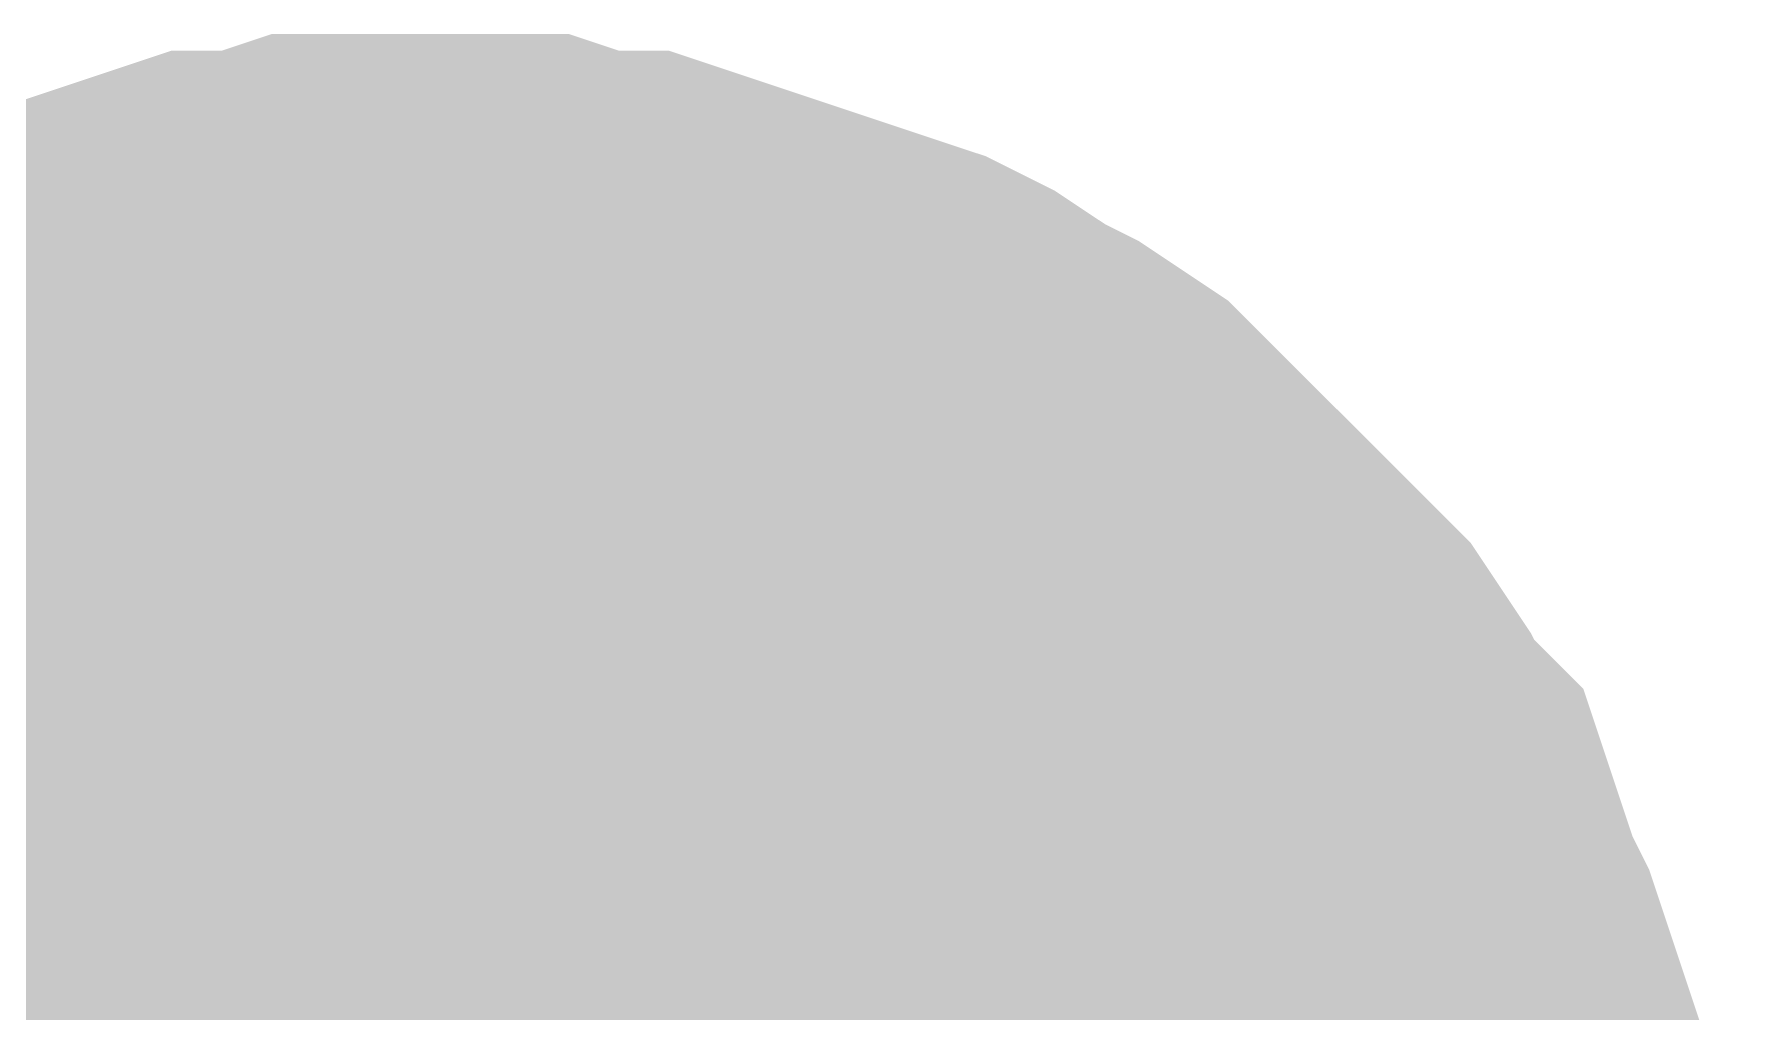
# Model space of a CAD drawing. Header units: inches. Extents: x 0 to 431, y 0 to 297.
# Drawn here: x 87.029 to 87.886, y 99.161 to 99.653 of the extents above; entities that cross this region are included whole.
import ezdxf

# ---------------------------------------------------------------- set-up
doc = ezdxf.new("R2010")
doc.units = ezdxf.units.IN
doc.layers.add('Sheet', color=255, linetype='Continuous')

msp = doc.modelspace()

# ---------------------------------------------------------------- linework, layer by layer
at = {"layer": 'Sheet'}
for points in [[(86.87051, 99.35141, 0.29972, 0.29972, 0), (86.88732, 99.36821, 0.29972, 0.29972, 0), (86.90412, 99.38502, 0.29972, 0.29972, 0), (86.92092, 99.40182, 0.29972, 0.29972, 0), (86.94613, 99.41862, 0.29972, 0.29972, 0), (86.96293, 99.42703, 0.29972, 0.29972, 0), (86.97973, 99.44383, 0.29972, 0.29972, 0), (87.00494, 99.45223, 0.29972, 0.29972, 0), (87.03014, 99.46063, 0.29972, 0.29972, 0), (87.04694, 99.46904, 0.29972, 0.29972, 0), (87.07215, 99.47744, 0.29972, 0.29972, 0), (87.09735, 99.48584, 0.29972, 0.29972, 0), (87.12256, 99.49424, 0.29972, 0.29972, 0), (87.14776, 99.49424, 0.29972, 0.29972, 0), (87.17296, 99.50264, 0.29972, 0.29972, 0), (87.19817, 99.50264, 0.29972, 0.29972, 0), (87.22337, 99.50264, 0.29972, 0.29972, 0)], [(86.87051, 99.35141, 0.29972, 0.29972, 0), (86.88732, 99.36821, 0.29972, 0.29972, 0), (86.90412, 99.38502, 0.29972, 0.29972, 0), (86.92092, 99.40182, 0.29972, 0.29972, 0), (86.94613, 99.41862, 0.29972, 0.29972, 0), (86.96293, 99.42703, 0.29972, 0.29972, 0), (86.97973, 99.44383, 0.29972, 0.29972, 0), (87.00494, 99.45223, 0.29972, 0.29972, 0), (87.03014, 99.46063, 0.29972, 0.29972, 0), (87.04694, 99.46904, 0.29972, 0.29972, 0), (87.07215, 99.47744, 0.29972, 0.29972, 0), (87.09735, 99.48584, 0.29972, 0.29972, 0), (87.12256, 99.49424, 0.29972, 0.29972, 0), (87.14776, 99.49424, 0.29972, 0.29972, 0), (87.17296, 99.50264, 0.29972, 0.29972, 0), (87.19817, 99.50264, 0.29972, 0.29972, 0), (87.22337, 99.50264, 0.29972, 0.29972, 0)], [(86.87051, 99.35141, 0.29972, 0.29972, 0), (86.88732, 99.36821, 0.29972, 0.29972, 0), (86.90412, 99.38502, 0.29972, 0.29972, 0), (86.92092, 99.40182, 0.29972, 0.29972, 0), (86.94613, 99.41862, 0.29972, 0.29972, 0), (86.96293, 99.42703, 0.29972, 0.29972, 0), (86.97973, 99.44383, 0.29972, 0.29972, 0), (87.00494, 99.45223, 0.29972, 0.29972, 0), (87.03014, 99.46063, 0.29972, 0.29972, 0), (87.04694, 99.46904, 0.29972, 0.29972, 0), (87.07215, 99.47744, 0.29972, 0.29972, 0), (87.09735, 99.48584, 0.29972, 0.29972, 0), (87.12256, 99.49424, 0.29972, 0.29972, 0), (87.14776, 99.49424, 0.29972, 0.29972, 0), (87.17296, 99.50264, 0.29972, 0.29972, 0), (87.19817, 99.50264, 0.29972, 0.29972, 0), (87.22337, 99.50264, 0.29972, 0.29972, 0)], [(86.87051, 99.35141, 0.29972, 0.29972, 0), (86.88732, 99.36821, 0.29972, 0.29972, 0), (86.90412, 99.38502, 0.29972, 0.29972, 0), (86.92092, 99.40182, 0.29972, 0.29972, 0), (86.94613, 99.41862, 0.29972, 0.29972, 0), (86.96293, 99.42703, 0.29972, 0.29972, 0), (86.97973, 99.44383, 0.29972, 0.29972, 0), (87.00494, 99.45223, 0.29972, 0.29972, 0), (87.03014, 99.46063, 0.29972, 0.29972, 0), (87.04694, 99.46904, 0.29972, 0.29972, 0), (87.07215, 99.47744, 0.29972, 0.29972, 0), (87.09735, 99.48584, 0.29972, 0.29972, 0), (87.12256, 99.49424, 0.29972, 0.29972, 0), (87.14776, 99.49424, 0.29972, 0.29972, 0), (87.17296, 99.50264, 0.29972, 0.29972, 0), (87.19817, 99.50264, 0.29972, 0.29972, 0), (87.22337, 99.50264, 0.29972, 0.29972, 0)], [(86.87051, 99.35141, 0.29972, 0.29972, 0), (86.88732, 99.36821, 0.29972, 0.29972, 0), (86.90412, 99.38502, 0.29972, 0.29972, 0), (86.92092, 99.40182, 0.29972, 0.29972, 0), (86.94613, 99.41862, 0.29972, 0.29972, 0), (86.96293, 99.42703, 0.29972, 0.29972, 0), (86.97973, 99.44383, 0.29972, 0.29972, 0), (87.00494, 99.45223, 0.29972, 0.29972, 0), (87.03014, 99.46063, 0.29972, 0.29972, 0), (87.04694, 99.46904, 0.29972, 0.29972, 0), (87.07215, 99.47744, 0.29972, 0.29972, 0), (87.09735, 99.48584, 0.29972, 0.29972, 0), (87.12256, 99.49424, 0.29972, 0.29972, 0), (87.14776, 99.49424, 0.29972, 0.29972, 0), (87.17296, 99.50264, 0.29972, 0.29972, 0), (87.19817, 99.50264, 0.29972, 0.29972, 0), (87.22337, 99.50264, 0.29972, 0.29972, 0)], [(86.87051, 99.35141, 0.29972, 0.29972, 0), (86.88732, 99.36821, 0.29972, 0.29972, 0), (86.90412, 99.38502, 0.29972, 0.29972, 0), (86.92092, 99.40182, 0.29972, 0.29972, 0), (86.94613, 99.41862, 0.29972, 0.29972, 0), (86.96293, 99.42703, 0.29972, 0.29972, 0), (86.97973, 99.44383, 0.29972, 0.29972, 0), (87.00494, 99.45223, 0.29972, 0.29972, 0), (87.03014, 99.46063, 0.29972, 0.29972, 0), (87.04694, 99.46904, 0.29972, 0.29972, 0), (87.07215, 99.47744, 0.29972, 0.29972, 0), (87.09735, 99.48584, 0.29972, 0.29972, 0), (87.12256, 99.49424, 0.29972, 0.29972, 0), (87.14776, 99.49424, 0.29972, 0.29972, 0), (87.17296, 99.50264, 0.29972, 0.29972, 0), (87.19817, 99.50264, 0.29972, 0.29972, 0), (87.22337, 99.50264, 0.29972, 0.29972, 0)], [(86.87051, 99.35141, 0.29972, 0.29972, 0), (86.88732, 99.36821, 0.29972, 0.29972, 0), (86.90412, 99.38502, 0.29972, 0.29972, 0), (86.92092, 99.40182, 0.29972, 0.29972, 0), (86.94613, 99.41862, 0.29972, 0.29972, 0), (86.96293, 99.42703, 0.29972, 0.29972, 0), (86.97973, 99.44383, 0.29972, 0.29972, 0), (87.00494, 99.45223, 0.29972, 0.29972, 0), (87.03014, 99.46063, 0.29972, 0.29972, 0), (87.04694, 99.46904, 0.29972, 0.29972, 0), (87.07215, 99.47744, 0.29972, 0.29972, 0), (87.09735, 99.48584, 0.29972, 0.29972, 0), (87.12256, 99.49424, 0.29972, 0.29972, 0), (87.14776, 99.49424, 0.29972, 0.29972, 0), (87.17296, 99.50264, 0.29972, 0.29972, 0), (87.19817, 99.50264, 0.29972, 0.29972, 0), (87.22337, 99.50264, 0.29972, 0.29972, 0)], [(87.22337, 99.50264, 0.29972, 0.29972, 0), (87.22337, 99.50264, 0.29972, 0.29972, 0)], [(87.22337, 99.50264, 0.29972, 0.29972, 0), (87.24858, 99.50264, 0.29972, 0.29972, 0), (87.27378, 99.50264, 0.29972, 0.29972, 0), (87.29898, 99.49424, 0.29972, 0.29972, 0), (87.32419, 99.49424, 0.29972, 0.29972, 0), (87.34939, 99.48584, 0.29972, 0.29972, 0), (87.3746, 99.47744, 0.29972, 0.29972, 0), (87.3998, 99.46904, 0.29972, 0.29972, 0), (87.42501, 99.46063, 0.29972, 0.29972, 0), (87.45021, 99.45223, 0.29972, 0.29972, 0), (87.46701, 99.44383, 0.29972, 0.29972, 0), (87.49222, 99.42703, 0.29972, 0.29972, 0), (87.50902, 99.41862, 0.29972, 0.29972, 0), (87.53422, 99.40182, 0.29972, 0.29972, 0), (87.55103, 99.38502, 0.29972, 0.29972, 0), (87.56783, 99.36821, 0.29972, 0.29972, 0), (87.58463, 99.35141, 0.29972, 0.29972, 0), (87.60144, 99.33461, 0.29972, 0.29972, 0), (87.61824, 99.3178, 0.29972, 0.29972, 0), (87.63504, 99.301, 0.29972, 0.29972, 0), (87.65184, 99.27579, 0.29972, 0.29972, 0), (87.66025, 99.25899, 0.29972, 0.29972, 0), (87.67705, 99.24219, 0.29972, 0.29972, 0), (87.68545, 99.21698, 0.29972, 0.29972, 0), (87.69385, 99.19178, 0.29972, 0.29972, 0), (87.70225, 99.17497, 0.29972, 0.29972, 0), (87.71065, 99.14977, 0.29972, 0.29972, 0), (87.71905, 99.12456, 0.29972, 0.29972, 0), (87.72746, 99.09936, 0.29972, 0.29972, 0), (87.72746, 99.07415, 0.29972, 0.29972, 0), (87.73586, 99.04894, 0.29972, 0.29972, 0), (87.73586, 99.02374, 0.29972, 0.29972, 0), (87.73586, 98.99853, 0.29972, 0.29972, 0)], [(87.22337, 99.50264, 0.29972, 0.29972, 0), (87.22337, 99.50264, 0.29972, 0.29972, 0)], [(87.22337, 99.50264, 0.29972, 0.29972, 0), (87.24858, 99.50264, 0.29972, 0.29972, 0), (87.27378, 99.50264, 0.29972, 0.29972, 0), (87.29898, 99.49424, 0.29972, 0.29972, 0), (87.32419, 99.49424, 0.29972, 0.29972, 0), (87.34939, 99.48584, 0.29972, 0.29972, 0), (87.3746, 99.47744, 0.29972, 0.29972, 0), (87.3998, 99.46904, 0.29972, 0.29972, 0), (87.42501, 99.46063, 0.29972, 0.29972, 0), (87.45021, 99.45223, 0.29972, 0.29972, 0), (87.46701, 99.44383, 0.29972, 0.29972, 0), (87.49222, 99.42703, 0.29972, 0.29972, 0), (87.50902, 99.41862, 0.29972, 0.29972, 0), (87.53422, 99.40182, 0.29972, 0.29972, 0), (87.55103, 99.38502, 0.29972, 0.29972, 0), (87.56783, 99.36821, 0.29972, 0.29972, 0), (87.58463, 99.35141, 0.29972, 0.29972, 0), (87.60144, 99.33461, 0.29972, 0.29972, 0), (87.61824, 99.3178, 0.29972, 0.29972, 0), (87.63504, 99.301, 0.29972, 0.29972, 0), (87.65184, 99.27579, 0.29972, 0.29972, 0), (87.66025, 99.25899, 0.29972, 0.29972, 0), (87.67705, 99.24219, 0.29972, 0.29972, 0), (87.68545, 99.21698, 0.29972, 0.29972, 0), (87.69385, 99.19178, 0.29972, 0.29972, 0), (87.70225, 99.17497, 0.29972, 0.29972, 0), (87.71065, 99.14977, 0.29972, 0.29972, 0), (87.71905, 99.12456, 0.29972, 0.29972, 0), (87.72746, 99.09936, 0.29972, 0.29972, 0), (87.72746, 99.07415, 0.29972, 0.29972, 0), (87.73586, 99.04894, 0.29972, 0.29972, 0), (87.73586, 99.02374, 0.29972, 0.29972, 0), (87.73586, 98.99853, 0.29972, 0.29972, 0)], [(87.22337, 99.50264, 0.29972, 0.29972, 0), (87.22337, 99.50264, 0.29972, 0.29972, 0)], [(87.22337, 99.50264, 0.29972, 0.29972, 0), (87.24858, 99.50264, 0.29972, 0.29972, 0), (87.27378, 99.50264, 0.29972, 0.29972, 0), (87.29898, 99.49424, 0.29972, 0.29972, 0), (87.32419, 99.49424, 0.29972, 0.29972, 0), (87.34939, 99.48584, 0.29972, 0.29972, 0), (87.3746, 99.47744, 0.29972, 0.29972, 0), (87.3998, 99.46904, 0.29972, 0.29972, 0), (87.42501, 99.46063, 0.29972, 0.29972, 0), (87.45021, 99.45223, 0.29972, 0.29972, 0), (87.46701, 99.44383, 0.29972, 0.29972, 0), (87.49222, 99.42703, 0.29972, 0.29972, 0), (87.50902, 99.41862, 0.29972, 0.29972, 0), (87.53422, 99.40182, 0.29972, 0.29972, 0), (87.55103, 99.38502, 0.29972, 0.29972, 0), (87.56783, 99.36821, 0.29972, 0.29972, 0), (87.58463, 99.35141, 0.29972, 0.29972, 0), (87.60144, 99.33461, 0.29972, 0.29972, 0), (87.61824, 99.3178, 0.29972, 0.29972, 0), (87.63504, 99.301, 0.29972, 0.29972, 0), (87.65184, 99.27579, 0.29972, 0.29972, 0), (87.66025, 99.25899, 0.29972, 0.29972, 0), (87.67705, 99.24219, 0.29972, 0.29972, 0), (87.68545, 99.21698, 0.29972, 0.29972, 0), (87.69385, 99.19178, 0.29972, 0.29972, 0), (87.70225, 99.17497, 0.29972, 0.29972, 0), (87.71065, 99.14977, 0.29972, 0.29972, 0), (87.71905, 99.12456, 0.29972, 0.29972, 0), (87.72746, 99.09936, 0.29972, 0.29972, 0), (87.72746, 99.07415, 0.29972, 0.29972, 0), (87.73586, 99.04894, 0.29972, 0.29972, 0), (87.73586, 99.02374, 0.29972, 0.29972, 0), (87.73586, 98.99853, 0.29972, 0.29972, 0)], [(87.22337, 99.50264, 0.29972, 0.29972, 0), (87.22337, 99.50264, 0.29972, 0.29972, 0)], [(87.22337, 99.50264, 0.29972, 0.29972, 0), (87.24858, 99.50264, 0.29972, 0.29972, 0), (87.27378, 99.50264, 0.29972, 0.29972, 0), (87.29898, 99.49424, 0.29972, 0.29972, 0), (87.32419, 99.49424, 0.29972, 0.29972, 0), (87.34939, 99.48584, 0.29972, 0.29972, 0), (87.3746, 99.47744, 0.29972, 0.29972, 0), (87.3998, 99.46904, 0.29972, 0.29972, 0), (87.42501, 99.46063, 0.29972, 0.29972, 0), (87.45021, 99.45223, 0.29972, 0.29972, 0), (87.46701, 99.44383, 0.29972, 0.29972, 0), (87.49222, 99.42703, 0.29972, 0.29972, 0), (87.50902, 99.41862, 0.29972, 0.29972, 0), (87.53422, 99.40182, 0.29972, 0.29972, 0), (87.55103, 99.38502, 0.29972, 0.29972, 0), (87.56783, 99.36821, 0.29972, 0.29972, 0), (87.58463, 99.35141, 0.29972, 0.29972, 0), (87.60144, 99.33461, 0.29972, 0.29972, 0), (87.61824, 99.3178, 0.29972, 0.29972, 0), (87.63504, 99.301, 0.29972, 0.29972, 0), (87.65184, 99.27579, 0.29972, 0.29972, 0), (87.66025, 99.25899, 0.29972, 0.29972, 0), (87.67705, 99.24219, 0.29972, 0.29972, 0), (87.68545, 99.21698, 0.29972, 0.29972, 0), (87.69385, 99.19178, 0.29972, 0.29972, 0), (87.70225, 99.17497, 0.29972, 0.29972, 0), (87.71065, 99.14977, 0.29972, 0.29972, 0), (87.71905, 99.12456, 0.29972, 0.29972, 0), (87.72746, 99.09936, 0.29972, 0.29972, 0), (87.72746, 99.07415, 0.29972, 0.29972, 0), (87.73586, 99.04894, 0.29972, 0.29972, 0), (87.73586, 99.02374, 0.29972, 0.29972, 0), (87.73586, 98.99853, 0.29972, 0.29972, 0)], [(87.22337, 99.50264, 0.29972, 0.29972, 0), (87.22337, 99.50264, 0.29972, 0.29972, 0)], [(87.22337, 99.50264, 0.29972, 0.29972, 0), (87.24858, 99.50264, 0.29972, 0.29972, 0), (87.27378, 99.50264, 0.29972, 0.29972, 0), (87.29898, 99.49424, 0.29972, 0.29972, 0), (87.32419, 99.49424, 0.29972, 0.29972, 0), (87.34939, 99.48584, 0.29972, 0.29972, 0), (87.3746, 99.47744, 0.29972, 0.29972, 0), (87.3998, 99.46904, 0.29972, 0.29972, 0), (87.42501, 99.46063, 0.29972, 0.29972, 0), (87.45021, 99.45223, 0.29972, 0.29972, 0), (87.46701, 99.44383, 0.29972, 0.29972, 0), (87.49222, 99.42703, 0.29972, 0.29972, 0), (87.50902, 99.41862, 0.29972, 0.29972, 0), (87.53422, 99.40182, 0.29972, 0.29972, 0), (87.55103, 99.38502, 0.29972, 0.29972, 0), (87.56783, 99.36821, 0.29972, 0.29972, 0), (87.58463, 99.35141, 0.29972, 0.29972, 0), (87.60144, 99.33461, 0.29972, 0.29972, 0), (87.61824, 99.3178, 0.29972, 0.29972, 0), (87.63504, 99.301, 0.29972, 0.29972, 0), (87.65184, 99.27579, 0.29972, 0.29972, 0), (87.66025, 99.25899, 0.29972, 0.29972, 0), (87.67705, 99.24219, 0.29972, 0.29972, 0), (87.68545, 99.21698, 0.29972, 0.29972, 0), (87.69385, 99.19178, 0.29972, 0.29972, 0), (87.70225, 99.17497, 0.29972, 0.29972, 0), (87.71065, 99.14977, 0.29972, 0.29972, 0), (87.71905, 99.12456, 0.29972, 0.29972, 0), (87.72746, 99.09936, 0.29972, 0.29972, 0), (87.72746, 99.07415, 0.29972, 0.29972, 0), (87.73586, 99.04894, 0.29972, 0.29972, 0), (87.73586, 99.02374, 0.29972, 0.29972, 0), (87.73586, 98.99853, 0.29972, 0.29972, 0)], [(87.22337, 99.50264, 0.29972, 0.29972, 0), (87.22337, 99.50264, 0.29972, 0.29972, 0)], [(87.22337, 99.50264, 0.29972, 0.29972, 0), (87.24858, 99.50264, 0.29972, 0.29972, 0), (87.27378, 99.50264, 0.29972, 0.29972, 0), (87.29898, 99.49424, 0.29972, 0.29972, 0), (87.32419, 99.49424, 0.29972, 0.29972, 0), (87.34939, 99.48584, 0.29972, 0.29972, 0), (87.3746, 99.47744, 0.29972, 0.29972, 0), (87.3998, 99.46904, 0.29972, 0.29972, 0), (87.42501, 99.46063, 0.29972, 0.29972, 0), (87.45021, 99.45223, 0.29972, 0.29972, 0), (87.46701, 99.44383, 0.29972, 0.29972, 0), (87.49222, 99.42703, 0.29972, 0.29972, 0), (87.50902, 99.41862, 0.29972, 0.29972, 0), (87.53422, 99.40182, 0.29972, 0.29972, 0), (87.55103, 99.38502, 0.29972, 0.29972, 0), (87.56783, 99.36821, 0.29972, 0.29972, 0), (87.58463, 99.35141, 0.29972, 0.29972, 0), (87.60144, 99.33461, 0.29972, 0.29972, 0), (87.61824, 99.3178, 0.29972, 0.29972, 0), (87.63504, 99.301, 0.29972, 0.29972, 0), (87.65184, 99.27579, 0.29972, 0.29972, 0), (87.66025, 99.25899, 0.29972, 0.29972, 0), (87.67705, 99.24219, 0.29972, 0.29972, 0), (87.68545, 99.21698, 0.29972, 0.29972, 0), (87.69385, 99.19178, 0.29972, 0.29972, 0), (87.70225, 99.17497, 0.29972, 0.29972, 0), (87.71065, 99.14977, 0.29972, 0.29972, 0), (87.71905, 99.12456, 0.29972, 0.29972, 0), (87.72746, 99.09936, 0.29972, 0.29972, 0), (87.72746, 99.07415, 0.29972, 0.29972, 0), (87.73586, 99.04894, 0.29972, 0.29972, 0), (87.73586, 99.02374, 0.29972, 0.29972, 0), (87.73586, 98.99853, 0.29972, 0.29972, 0)], [(87.22337, 99.50264, 0.29972, 0.29972, 0), (87.22337, 99.50264, 0.29972, 0.29972, 0)], [(87.22337, 99.50264, 0.29972, 0.29972, 0), (87.24858, 99.50264, 0.29972, 0.29972, 0), (87.27378, 99.50264, 0.29972, 0.29972, 0), (87.29898, 99.49424, 0.29972, 0.29972, 0), (87.32419, 99.49424, 0.29972, 0.29972, 0), (87.34939, 99.48584, 0.29972, 0.29972, 0), (87.3746, 99.47744, 0.29972, 0.29972, 0), (87.3998, 99.46904, 0.29972, 0.29972, 0), (87.42501, 99.46063, 0.29972, 0.29972, 0), (87.45021, 99.45223, 0.29972, 0.29972, 0), (87.46701, 99.44383, 0.29972, 0.29972, 0), (87.49222, 99.42703, 0.29972, 0.29972, 0), (87.50902, 99.41862, 0.29972, 0.29972, 0), (87.53422, 99.40182, 0.29972, 0.29972, 0), (87.55103, 99.38502, 0.29972, 0.29972, 0), (87.56783, 99.36821, 0.29972, 0.29972, 0), (87.58463, 99.35141, 0.29972, 0.29972, 0), (87.60144, 99.33461, 0.29972, 0.29972, 0), (87.61824, 99.3178, 0.29972, 0.29972, 0), (87.63504, 99.301, 0.29972, 0.29972, 0), (87.65184, 99.27579, 0.29972, 0.29972, 0), (87.66025, 99.25899, 0.29972, 0.29972, 0), (87.67705, 99.24219, 0.29972, 0.29972, 0), (87.68545, 99.21698, 0.29972, 0.29972, 0), (87.69385, 99.19178, 0.29972, 0.29972, 0), (87.70225, 99.17497, 0.29972, 0.29972, 0), (87.71065, 99.14977, 0.29972, 0.29972, 0), (87.71905, 99.12456, 0.29972, 0.29972, 0), (87.72746, 99.09936, 0.29972, 0.29972, 0), (87.72746, 99.07415, 0.29972, 0.29972, 0), (87.73586, 99.04894, 0.29972, 0.29972, 0), (87.73586, 99.02374, 0.29972, 0.29972, 0), (87.73586, 98.99853, 0.29972, 0.29972, 0)], [(86.96293, 99.42703, 0.09906, 0.09906, 0), (86.97973, 99.44383, 0.09906, 0.09906, 0), (87.00494, 99.45223, 0.09906, 0.09906, 0), (87.03014, 99.46063, 0.09906, 0.09906, 0), (87.04694, 99.46904, 0.09906, 0.09906, 0), (87.07215, 99.47744, 0.09906, 0.09906, 0), (87.09735, 99.48584, 0.09906, 0.09906, 0), (87.12256, 99.49424, 0.09906, 0.09906, 0), (87.14776, 99.49424, 0.09906, 0.09906, 0), (87.17296, 99.50264, 0.09906, 0.09906, 0), (87.19817, 99.50264, 0.09906, 0.09906, 0), (87.22337, 99.50264, 0.09906, 0.09906, 0)], [(86.96293, 99.42703, 0.09906, 0.09906, 0), (86.97973, 99.44383, 0.09906, 0.09906, 0), (87.00494, 99.45223, 0.09906, 0.09906, 0), (87.03014, 99.46063, 0.09906, 0.09906, 0), (87.04694, 99.46904, 0.09906, 0.09906, 0), (87.07215, 99.47744, 0.09906, 0.09906, 0), (87.09735, 99.48584, 0.09906, 0.09906, 0), (87.12256, 99.49424, 0.09906, 0.09906, 0), (87.14776, 99.49424, 0.09906, 0.09906, 0), (87.17296, 99.50264, 0.09906, 0.09906, 0), (87.19817, 99.50264, 0.09906, 0.09906, 0), (87.22337, 99.50264, 0.09906, 0.09906, 0)], [(86.96293, 99.42703, 0.09906, 0.09906, 0), (86.97973, 99.44383, 0.09906, 0.09906, 0), (87.00494, 99.45223, 0.09906, 0.09906, 0), (87.03014, 99.46063, 0.09906, 0.09906, 0), (87.04694, 99.46904, 0.09906, 0.09906, 0), (87.07215, 99.47744, 0.09906, 0.09906, 0), (87.09735, 99.48584, 0.09906, 0.09906, 0), (87.12256, 99.49424, 0.09906, 0.09906, 0), (87.14776, 99.49424, 0.09906, 0.09906, 0), (87.17296, 99.50264, 0.09906, 0.09906, 0), (87.19817, 99.50264, 0.09906, 0.09906, 0), (87.22337, 99.50264, 0.09906, 0.09906, 0)], [(86.96293, 99.42703, 0.09906, 0.09906, 0), (86.97973, 99.44383, 0.09906, 0.09906, 0), (87.00494, 99.45223, 0.09906, 0.09906, 0), (87.03014, 99.46063, 0.09906, 0.09906, 0), (87.04694, 99.46904, 0.09906, 0.09906, 0), (87.07215, 99.47744, 0.09906, 0.09906, 0), (87.09735, 99.48584, 0.09906, 0.09906, 0), (87.12256, 99.49424, 0.09906, 0.09906, 0), (87.14776, 99.49424, 0.09906, 0.09906, 0), (87.17296, 99.50264, 0.09906, 0.09906, 0), (87.19817, 99.50264, 0.09906, 0.09906, 0), (87.22337, 99.50264, 0.09906, 0.09906, 0)], [(86.96293, 99.42703, 0.09906, 0.09906, 0), (86.97973, 99.44383, 0.09906, 0.09906, 0), (87.00494, 99.45223, 0.09906, 0.09906, 0), (87.03014, 99.46063, 0.09906, 0.09906, 0), (87.04694, 99.46904, 0.09906, 0.09906, 0), (87.07215, 99.47744, 0.09906, 0.09906, 0), (87.09735, 99.48584, 0.09906, 0.09906, 0), (87.12256, 99.49424, 0.09906, 0.09906, 0), (87.14776, 99.49424, 0.09906, 0.09906, 0), (87.17296, 99.50264, 0.09906, 0.09906, 0), (87.19817, 99.50264, 0.09906, 0.09906, 0), (87.22337, 99.50264, 0.09906, 0.09906, 0)], [(86.96293, 99.42703, 0.09906, 0.09906, 0), (86.97973, 99.44383, 0.09906, 0.09906, 0), (87.00494, 99.45223, 0.09906, 0.09906, 0), (87.03014, 99.46063, 0.09906, 0.09906, 0), (87.04694, 99.46904, 0.09906, 0.09906, 0), (87.07215, 99.47744, 0.09906, 0.09906, 0), (87.09735, 99.48584, 0.09906, 0.09906, 0), (87.12256, 99.49424, 0.09906, 0.09906, 0), (87.14776, 99.49424, 0.09906, 0.09906, 0), (87.17296, 99.50264, 0.09906, 0.09906, 0), (87.19817, 99.50264, 0.09906, 0.09906, 0), (87.22337, 99.50264, 0.09906, 0.09906, 0)], [(86.96293, 99.42703, 0.09906, 0.09906, 0), (86.97973, 99.44383, 0.09906, 0.09906, 0), (87.00494, 99.45223, 0.09906, 0.09906, 0), (87.03014, 99.46063, 0.09906, 0.09906, 0), (87.04694, 99.46904, 0.09906, 0.09906, 0), (87.07215, 99.47744, 0.09906, 0.09906, 0), (87.09735, 99.48584, 0.09906, 0.09906, 0), (87.12256, 99.49424, 0.09906, 0.09906, 0), (87.14776, 99.49424, 0.09906, 0.09906, 0), (87.17296, 99.50264, 0.09906, 0.09906, 0), (87.19817, 99.50264, 0.09906, 0.09906, 0), (87.22337, 99.50264, 0.09906, 0.09906, 0)], [(87.22337, 99.50264, 0.09906, 0.09906, 0), (87.22337, 99.50264, 0.09906, 0.09906, 0)], [(87.22337, 99.50264, 0.09906, 0.09906, 0), (87.24858, 99.50264, 0.09906, 0.09906, 0), (87.27378, 99.50264, 0.09906, 0.09906, 0), (87.29898, 99.49424, 0.09906, 0.09906, 0), (87.32419, 99.49424, 0.09906, 0.09906, 0), (87.34939, 99.48584, 0.09906, 0.09906, 0), (87.3746, 99.47744, 0.09906, 0.09906, 0), (87.3998, 99.46904, 0.09906, 0.09906, 0), (87.42501, 99.46063, 0.09906, 0.09906, 0), (87.45021, 99.45223, 0.09906, 0.09906, 0), (87.46701, 99.44383, 0.09906, 0.09906, 0), (87.49222, 99.42703, 0.09906, 0.09906, 0), (87.50902, 99.41862, 0.09906, 0.09906, 0), (87.53422, 99.40182, 0.09906, 0.09906, 0), (87.55103, 99.38502, 0.09906, 0.09906, 0), (87.56783, 99.36821, 0.09906, 0.09906, 0), (87.58463, 99.35141, 0.09906, 0.09906, 0), (87.60144, 99.33461, 0.09906, 0.09906, 0), (87.61824, 99.3178, 0.09906, 0.09906, 0), (87.63504, 99.301, 0.09906, 0.09906, 0), (87.65184, 99.27579, 0.09906, 0.09906, 0), (87.66025, 99.25899, 0.09906, 0.09906, 0), (87.67705, 99.24219, 0.09906, 0.09906, 0), (87.68545, 99.21698, 0.09906, 0.09906, 0), (87.69385, 99.19178, 0.09906, 0.09906, 0), (87.70225, 99.17497, 0.09906, 0.09906, 0), (87.71065, 99.14977, 0.09906, 0.09906, 0), (87.71905, 99.12456, 0.09906, 0.09906, 0), (87.72746, 99.09936, 0.09906, 0.09906, 0)], [(87.22337, 99.50264, 0.09906, 0.09906, 0), (87.22337, 99.50264, 0.09906, 0.09906, 0)], [(87.22337, 99.50264, 0.09906, 0.09906, 0), (87.24858, 99.50264, 0.09906, 0.09906, 0), (87.27378, 99.50264, 0.09906, 0.09906, 0), (87.29898, 99.49424, 0.09906, 0.09906, 0), (87.32419, 99.49424, 0.09906, 0.09906, 0), (87.34939, 99.48584, 0.09906, 0.09906, 0), (87.3746, 99.47744, 0.09906, 0.09906, 0), (87.3998, 99.46904, 0.09906, 0.09906, 0), (87.42501, 99.46063, 0.09906, 0.09906, 0), (87.45021, 99.45223, 0.09906, 0.09906, 0), (87.46701, 99.44383, 0.09906, 0.09906, 0), (87.49222, 99.42703, 0.09906, 0.09906, 0), (87.50902, 99.41862, 0.09906, 0.09906, 0), (87.53422, 99.40182, 0.09906, 0.09906, 0), (87.55103, 99.38502, 0.09906, 0.09906, 0), (87.56783, 99.36821, 0.09906, 0.09906, 0), (87.58463, 99.35141, 0.09906, 0.09906, 0), (87.60144, 99.33461, 0.09906, 0.09906, 0), (87.61824, 99.3178, 0.09906, 0.09906, 0), (87.63504, 99.301, 0.09906, 0.09906, 0), (87.65184, 99.27579, 0.09906, 0.09906, 0), (87.66025, 99.25899, 0.09906, 0.09906, 0), (87.67705, 99.24219, 0.09906, 0.09906, 0), (87.68545, 99.21698, 0.09906, 0.09906, 0), (87.69385, 99.19178, 0.09906, 0.09906, 0), (87.70225, 99.17497, 0.09906, 0.09906, 0), (87.71065, 99.14977, 0.09906, 0.09906, 0), (87.71905, 99.12456, 0.09906, 0.09906, 0), (87.72746, 99.09936, 0.09906, 0.09906, 0)], [(87.22337, 99.50264, 0.09906, 0.09906, 0), (87.22337, 99.50264, 0.09906, 0.09906, 0)], [(87.22337, 99.50264, 0.09906, 0.09906, 0), (87.24858, 99.50264, 0.09906, 0.09906, 0), (87.27378, 99.50264, 0.09906, 0.09906, 0), (87.29898, 99.49424, 0.09906, 0.09906, 0), (87.32419, 99.49424, 0.09906, 0.09906, 0), (87.34939, 99.48584, 0.09906, 0.09906, 0), (87.3746, 99.47744, 0.09906, 0.09906, 0), (87.3998, 99.46904, 0.09906, 0.09906, 0), (87.42501, 99.46063, 0.09906, 0.09906, 0), (87.45021, 99.45223, 0.09906, 0.09906, 0), (87.46701, 99.44383, 0.09906, 0.09906, 0), (87.49222, 99.42703, 0.09906, 0.09906, 0), (87.50902, 99.41862, 0.09906, 0.09906, 0), (87.53422, 99.40182, 0.09906, 0.09906, 0), (87.55103, 99.38502, 0.09906, 0.09906, 0), (87.56783, 99.36821, 0.09906, 0.09906, 0), (87.58463, 99.35141, 0.09906, 0.09906, 0), (87.60144, 99.33461, 0.09906, 0.09906, 0), (87.61824, 99.3178, 0.09906, 0.09906, 0), (87.63504, 99.301, 0.09906, 0.09906, 0), (87.65184, 99.27579, 0.09906, 0.09906, 0), (87.66025, 99.25899, 0.09906, 0.09906, 0), (87.67705, 99.24219, 0.09906, 0.09906, 0), (87.68545, 99.21698, 0.09906, 0.09906, 0), (87.69385, 99.19178, 0.09906, 0.09906, 0), (87.70225, 99.17497, 0.09906, 0.09906, 0), (87.71065, 99.14977, 0.09906, 0.09906, 0), (87.71905, 99.12456, 0.09906, 0.09906, 0), (87.72746, 99.09936, 0.09906, 0.09906, 0)], [(87.22337, 99.50264, 0.09906, 0.09906, 0), (87.22337, 99.50264, 0.09906, 0.09906, 0)], [(87.22337, 99.50264, 0.09906, 0.09906, 0), (87.24858, 99.50264, 0.09906, 0.09906, 0), (87.27378, 99.50264, 0.09906, 0.09906, 0), (87.29898, 99.49424, 0.09906, 0.09906, 0), (87.32419, 99.49424, 0.09906, 0.09906, 0), (87.34939, 99.48584, 0.09906, 0.09906, 0), (87.3746, 99.47744, 0.09906, 0.09906, 0), (87.3998, 99.46904, 0.09906, 0.09906, 0), (87.42501, 99.46063, 0.09906, 0.09906, 0), (87.45021, 99.45223, 0.09906, 0.09906, 0), (87.46701, 99.44383, 0.09906, 0.09906, 0), (87.49222, 99.42703, 0.09906, 0.09906, 0), (87.50902, 99.41862, 0.09906, 0.09906, 0), (87.53422, 99.40182, 0.09906, 0.09906, 0), (87.55103, 99.38502, 0.09906, 0.09906, 0), (87.56783, 99.36821, 0.09906, 0.09906, 0), (87.58463, 99.35141, 0.09906, 0.09906, 0), (87.60144, 99.33461, 0.09906, 0.09906, 0), (87.61824, 99.3178, 0.09906, 0.09906, 0), (87.63504, 99.301, 0.09906, 0.09906, 0), (87.65184, 99.27579, 0.09906, 0.09906, 0), (87.66025, 99.25899, 0.09906, 0.09906, 0), (87.67705, 99.24219, 0.09906, 0.09906, 0), (87.68545, 99.21698, 0.09906, 0.09906, 0), (87.69385, 99.19178, 0.09906, 0.09906, 0), (87.70225, 99.17497, 0.09906, 0.09906, 0), (87.71065, 99.14977, 0.09906, 0.09906, 0), (87.71905, 99.12456, 0.09906, 0.09906, 0), (87.72746, 99.09936, 0.09906, 0.09906, 0)], [(87.22337, 99.50264, 0.09906, 0.09906, 0), (87.22337, 99.50264, 0.09906, 0.09906, 0)], [(87.22337, 99.50264, 0.09906, 0.09906, 0), (87.24858, 99.50264, 0.09906, 0.09906, 0), (87.27378, 99.50264, 0.09906, 0.09906, 0), (87.29898, 99.49424, 0.09906, 0.09906, 0), (87.32419, 99.49424, 0.09906, 0.09906, 0), (87.34939, 99.48584, 0.09906, 0.09906, 0), (87.3746, 99.47744, 0.09906, 0.09906, 0), (87.3998, 99.46904, 0.09906, 0.09906, 0), (87.42501, 99.46063, 0.09906, 0.09906, 0), (87.45021, 99.45223, 0.09906, 0.09906, 0), (87.46701, 99.44383, 0.09906, 0.09906, 0), (87.49222, 99.42703, 0.09906, 0.09906, 0), (87.50902, 99.41862, 0.09906, 0.09906, 0), (87.53422, 99.40182, 0.09906, 0.09906, 0), (87.55103, 99.38502, 0.09906, 0.09906, 0), (87.56783, 99.36821, 0.09906, 0.09906, 0), (87.58463, 99.35141, 0.09906, 0.09906, 0), (87.60144, 99.33461, 0.09906, 0.09906, 0), (87.61824, 99.3178, 0.09906, 0.09906, 0), (87.63504, 99.301, 0.09906, 0.09906, 0), (87.65184, 99.27579, 0.09906, 0.09906, 0), (87.66025, 99.25899, 0.09906, 0.09906, 0), (87.67705, 99.24219, 0.09906, 0.09906, 0), (87.68545, 99.21698, 0.09906, 0.09906, 0), (87.69385, 99.19178, 0.09906, 0.09906, 0), (87.70225, 99.17497, 0.09906, 0.09906, 0), (87.71065, 99.14977, 0.09906, 0.09906, 0), (87.71905, 99.12456, 0.09906, 0.09906, 0), (87.72746, 99.09936, 0.09906, 0.09906, 0)], [(87.22337, 99.50264, 0.09906, 0.09906, 0), (87.22337, 99.50264, 0.09906, 0.09906, 0)], [(87.22337, 99.50264, 0.09906, 0.09906, 0), (87.24858, 99.50264, 0.09906, 0.09906, 0), (87.27378, 99.50264, 0.09906, 0.09906, 0), (87.29898, 99.49424, 0.09906, 0.09906, 0), (87.32419, 99.49424, 0.09906, 0.09906, 0), (87.34939, 99.48584, 0.09906, 0.09906, 0), (87.3746, 99.47744, 0.09906, 0.09906, 0), (87.3998, 99.46904, 0.09906, 0.09906, 0), (87.42501, 99.46063, 0.09906, 0.09906, 0), (87.45021, 99.45223, 0.09906, 0.09906, 0), (87.46701, 99.44383, 0.09906, 0.09906, 0), (87.49222, 99.42703, 0.09906, 0.09906, 0), (87.50902, 99.41862, 0.09906, 0.09906, 0), (87.53422, 99.40182, 0.09906, 0.09906, 0), (87.55103, 99.38502, 0.09906, 0.09906, 0), (87.56783, 99.36821, 0.09906, 0.09906, 0), (87.58463, 99.35141, 0.09906, 0.09906, 0), (87.60144, 99.33461, 0.09906, 0.09906, 0), (87.61824, 99.3178, 0.09906, 0.09906, 0), (87.63504, 99.301, 0.09906, 0.09906, 0), (87.65184, 99.27579, 0.09906, 0.09906, 0), (87.66025, 99.25899, 0.09906, 0.09906, 0), (87.67705, 99.24219, 0.09906, 0.09906, 0), (87.68545, 99.21698, 0.09906, 0.09906, 0), (87.69385, 99.19178, 0.09906, 0.09906, 0), (87.70225, 99.17497, 0.09906, 0.09906, 0), (87.71065, 99.14977, 0.09906, 0.09906, 0), (87.71905, 99.12456, 0.09906, 0.09906, 0), (87.72746, 99.09936, 0.09906, 0.09906, 0)], [(87.22337, 99.50264, 0.09906, 0.09906, 0), (87.22337, 99.50264, 0.09906, 0.09906, 0)], [(87.22337, 99.50264, 0.09906, 0.09906, 0), (87.24858, 99.50264, 0.09906, 0.09906, 0), (87.27378, 99.50264, 0.09906, 0.09906, 0), (87.29898, 99.49424, 0.09906, 0.09906, 0), (87.32419, 99.49424, 0.09906, 0.09906, 0), (87.34939, 99.48584, 0.09906, 0.09906, 0), (87.3746, 99.47744, 0.09906, 0.09906, 0), (87.3998, 99.46904, 0.09906, 0.09906, 0), (87.42501, 99.46063, 0.09906, 0.09906, 0), (87.45021, 99.45223, 0.09906, 0.09906, 0), (87.46701, 99.44383, 0.09906, 0.09906, 0), (87.49222, 99.42703, 0.09906, 0.09906, 0), (87.50902, 99.41862, 0.09906, 0.09906, 0), (87.53422, 99.40182, 0.09906, 0.09906, 0), (87.55103, 99.38502, 0.09906, 0.09906, 0), (87.56783, 99.36821, 0.09906, 0.09906, 0), (87.58463, 99.35141, 0.09906, 0.09906, 0), (87.60144, 99.33461, 0.09906, 0.09906, 0), (87.61824, 99.3178, 0.09906, 0.09906, 0), (87.63504, 99.301, 0.09906, 0.09906, 0), (87.65184, 99.27579, 0.09906, 0.09906, 0), (87.66025, 99.25899, 0.09906, 0.09906, 0), (87.67705, 99.24219, 0.09906, 0.09906, 0), (87.68545, 99.21698, 0.09906, 0.09906, 0), (87.69385, 99.19178, 0.09906, 0.09906, 0), (87.70225, 99.17497, 0.09906, 0.09906, 0), (87.71065, 99.14977, 0.09906, 0.09906, 0), (87.71905, 99.12456, 0.09906, 0.09906, 0), (87.72746, 99.09936, 0.09906, 0.09906, 0)]]:
    msp.add_lwpolyline(points, format="xyseb", dxfattribs=at)
msp.add_lwpolyline([(86.96606, 99.00005, 0.508, 0.508, 1), (87.47406, 99.00005, 0.508, 0.508, 1)], format="xyseb", close=True, dxfattribs=at)

doc.saveas('drawing.dxf')
